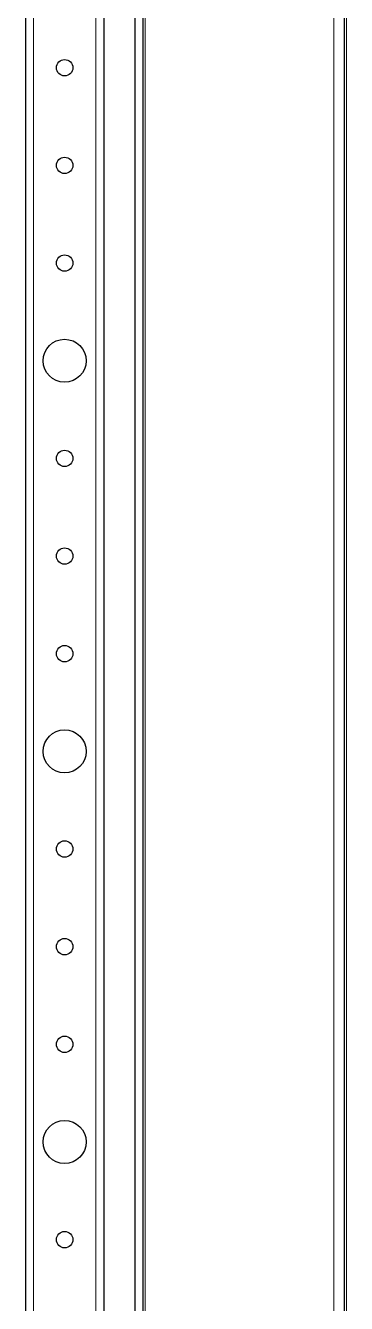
# Model space of a CAD drawing. Header units: millimetres. Extents: x -1685 to 3654, y -1920 to 1219.
# Drawn here: x -621.6 to -539.5, y -755.5 to -428.4 of the extents above; entities that cross this region are included whole.
import ezdxf

# ---------------------------------------------------------------- set-up
doc = ezdxf.new("R2010")
doc.units = ezdxf.units.MM

msp = doc.modelspace()

# ---------------------------------------------------------------- linework, layer by layer
at = {"color": 7, "linetype": 'Continuous', "lineweight": 25}
for p, q in [((-593.59, 827.33), (-593.59, -1055.67)), ((-591.59, 827.33), (-591.59, -1055.67)), ((-540.09, 817.62), (-540.09, -1045.95)), ((-621.59, 803.33), (-621.59, -1031.67)), ((-601.59, 803.33), (-601.59, -1031.67))]:
    msp.add_line(p, q, dxfattribs=at)
at = {"color": 8, "linetype": 'Continuous', "lineweight": 18}
for p, q in [((-590.99, -1055.67), (-590.99, 827.33)), ((-539.49, -1046.99), (-539.49, 818.66)), ((-542.69, 813.11), (-542.69, -1041.45)), ((-619.59, 803.33), (-619.59, -1031.67)), ((-603.59, 803.33), (-603.59, -1031.67))]:
    msp.add_line(p, q, dxfattribs=at)
at = {"color": 7, "linetype": 'Continuous', "lineweight": 25}
for centre, radius in [((-611.59, -439.17), 2.1), ((-611.59, -464.17), 2.1), ((-611.59, -489.17), 2.1), ((-611.59, -514.17), 5.5), ((-611.59, -539.17), 2.1), ((-611.59, -564.17), 2.1), ((-611.59, -589.17), 2.1), ((-611.59, -614.17), 5.5), ((-611.59, -639.17), 2.1), ((-611.59, -664.17), 2.1), ((-611.59, -689.17), 2.1), ((-611.59, -714.17), 5.5), ((-611.59, -739.17), 2.1)]:
    msp.add_circle(centre, radius, dxfattribs=at)

doc.saveas('drawing.dxf')
